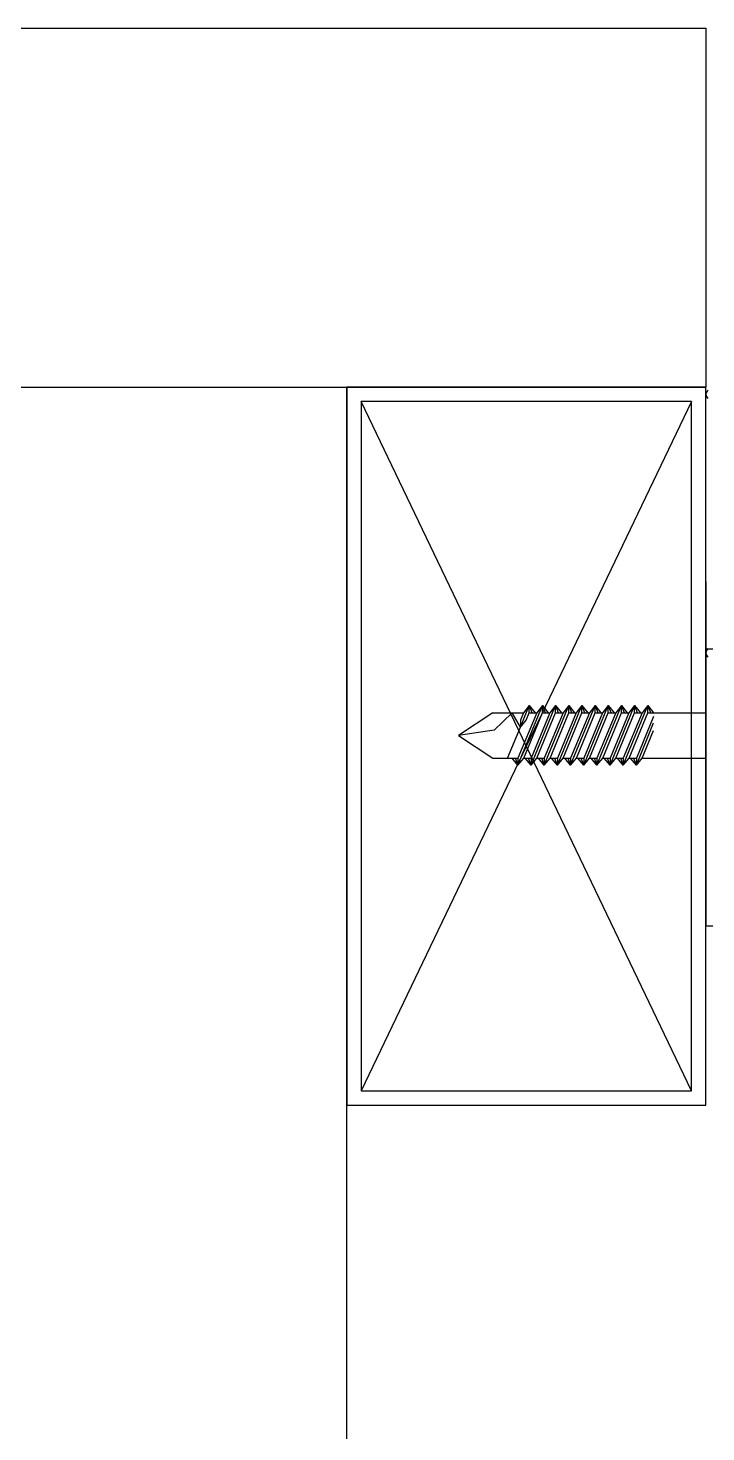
# Model space of a CAD drawing. Extents: x 152195838 to 160350639, y 364657247 to 370318102.
# Drawn here: x 157579702.6 to 157579797, y 365042136.4 to 365042331.9 of the extents above; entities that cross this region are included whole.
import ezdxf

# ---------------------------------------------------------------- set-up
doc = ezdxf.new("R2010")
doc.units = 0
doc.header["$MEASUREMENT"] = 0
for name, color, linetype in [('4A.TEC 벽체 3', 4, 'CONTINUOUS'), ('A-DOOR-DOCKSEAL', 4, 'CONTINUOUS'), ('A-STEEL', 7, 'CONTINUOUS'), ('A-STEEL-C', 1, 'CONTINUOUS')]:
    doc.layers.add(name, color=color, linetype=linetype)

# ---------------------------------------------------------------- blocks, each defined once
blk = doc.blocks.new('zw$BB1D')
at = {"layer": '4A.TEC 벽체 3', "linetype": 'Continuous'}
for p, q in [((2712, 326.9999995827675), (2712, 801.9999996721745)), ((2712, 326.9999995827675), (2712, 801.9999996721745)), ((2712, 802.0000000298023), (2762, 802)), ((2761.999999940395, 427.0000000596046), (2762, 801.9999996423721))]:
    blk.add_line(p, q, dxfattribs=at)
at = {"layer": '4A.TEC 벽체 3'}
for p, q in [((262, 752.0000000298023), (-412.9999999403954, 752)), ((3437, 752.0000000298023), (2762, 752))]:
    blk.add_line(p, q, dxfattribs=at)
at = {"layer": 'A-DOOR-DOCKSEAL', "color": 9, "ltscale": 0.2}
for p, q in [((2837, 802), (2837, 950.2008111476898)), ((2798.500000178814, 803.6000000238419), (2798.500000178814, 802)), ((2789.044257760048, 802), (2837, 802)), ((2807.350000023842, 793.9067910313606), (2807.350000023842, 802)), ((2813.650000035763, 793.1264653801918), (2813.650000035763, 802)), ((2814.650000035763, 790.4893651604652), (2806.350000023842, 793.9067910313606)), ((2814.650000035763, 790.4893651604652), (2806.350000023842, 793.9067910313606)), ((2814.650000035763, 792.3223651647568), (2808.745398700237, 794.7222447395325)), ((2814.650000035763, 788.6563651561737), (2806.350000023842, 792.0737910270691)), ((2814.650000035763, 788.6563651561737), (2806.350000023842, 792.0737910270691)), ((2807.350000023842, 792.0737910270691), (2807.350000023842, 793.1026908159256)), ((2813.650000035763, 791.2934653759003), (2813.650000035763, 792.3223651647568)), ((2814.650000035763, 786.8233651518822), (2806.350000023842, 790.2407910227776)), ((2814.650000035763, 786.8233651518822), (2806.350000023842, 790.2407910227776)), ((2807.350000023842, 790.2407910227776), (2807.350000023842, 791.2696908116341)), ((2813.650000035763, 789.4604653716087), (2813.650000035763, 790.4893651604652)), ((2814.650000035763, 784.9903651475906), (2806.350000023842, 788.407791018486)), ((2814.650000035763, 784.9903651475906), (2806.350000023842, 788.407791018486)), ((2807.350000023842, 788.407791018486), (2807.350000023842, 789.4366908669472)), ((2813.650000035763, 787.6274653673172), (2813.650000035763, 788.6563651561737)), ((2814.650000035763, 783.1573651432991), (2806.350000023842, 786.5747910737991)), ((2814.650000035763, 783.1573651432991), (2806.350000023842, 786.5747910737991)), ((2807.350000023842, 786.5747910737991), (2807.350000023842, 787.6036908626556)), ((2813.650000035763, 785.7944653630257), (2813.650000035763, 786.8233651518822)), ((2814.650000035763, 781.3243651390076), (2806.350000023842, 784.7417910695076)), ((2814.650000035763, 781.3243651390076), (2806.350000023842, 784.7417910695076)), ((2807.350000023842, 784.7417910695076), (2807.350000023842, 785.7706908583641)), ((2807.350000023842, 782.9087910652161), (2807.350000023842, 783.9376908540726)), ((2813.650000035763, 783.9614653587341), (2813.650000035763, 784.9903651475906)), ((2814.650000035763, 779.4913651943207), (2806.350000023842, 782.9087910652161)), ((2814.650000035763, 779.4913651943207), (2806.350000023842, 782.9087910652161)), ((2807.350000023842, 781.0757910609245), (2807.350000023842, 782.104690849781)), ((2813.650000035763, 782.1284653544426), (2813.650000035763, 783.1573651432991)), ((2814.650000035763, 777.6583651900291), (2806.350000023842, 781.0757910609245)), ((2814.650000035763, 777.6583651900291), (2806.350000023842, 781.0757910609245)), ((2807.350000023842, 779.242791056633), (2807.350000023842, 780.2716908454895)), ((2813.650000035763, 780.2954653501511), (2813.650000035763, 781.3243651390076)), ((2814.650000035763, 775.8253651857376), (2806.350000023842, 779.242791056633)), ((2814.650000035763, 775.8253651857376), (2806.350000023842, 779.242791056633)), ((2807.350000023842, 777.4097910523415), (2807.350000023842, 778.438690841198)), ((2813.650000035763, 778.4624653458595), (2813.650000035763, 779.4913651943207)), ((2809.35816603899, 776.1712146401405), (2806.350000023842, 777.4097910523415)), ((2809.35816603899, 776.1712146401405), (2806.350000023842, 777.4097910523415)), ((2807.350000023842, 772.3532447218895), (2807.350000023842, 776.6056908369064)), ((2813.650000035763, 776.6294654011726), (2813.650000035763, 777.6583651900291)), ((2813.650000035763, 772.3532447218895), (2813.650000035763, 775.8253651857376))]:
    blk.add_line(p, q, dxfattribs=at)
for points in [[(2807.350000023842, 794.3088411688805), (2806.350000023842, 793.9067910313606), (2807.350000023842, 794.7108912467957)], [(2807.864559173584, 794.7222447395325), (2813.650000035763, 792.3223651647568), (2814.650000035763, 792.3223651647568), (2813.650000035763, 793.1264653801918), (2809.803020715714, 794.7222447395325)], [(2807.350000023842, 792.4758411645889), (2806.350000023842, 792.0737910270691), (2807.350000023842, 792.8778912425041)], [(2813.650000035763, 791.9203150868416), (2814.650000035763, 792.3223651647568), (2813.650000035763, 791.5182649493217)], [(2807.350000023842, 790.6428411602974), (2806.350000023842, 790.2407910227776), (2807.350000023842, 791.0448912382126)], [(2813.650000035763, 790.08731508255), (2814.650000035763, 790.4893651604652), (2813.650000035763, 789.6852649450302)], [(2813.650000035763, 790.08731508255), (2814.650000035763, 790.4893651604652), (2813.650000035763, 789.6852649450302)], [(2807.350000023842, 788.8098411560059), (2806.350000023842, 788.407791018486), (2807.350000023842, 789.211891233921)], [(2813.650000035763, 788.2543150782585), (2814.650000035763, 788.6563651561737), (2813.650000035763, 787.8522649407387)], [(2813.650000035763, 788.2543150782585), (2814.650000035763, 788.6563651561737), (2813.650000035763, 787.8522649407387)], [(2807.350000023842, 786.9768411517143), (2806.350000023842, 786.5747910737991), (2807.350000023842, 787.3788912296295)], [(2813.650000035763, 786.421315073967), (2814.650000035763, 786.8233651518822), (2813.650000035763, 786.0192649364471)], [(2813.650000035763, 786.421315073967), (2814.650000035763, 786.8233651518822), (2813.650000035763, 786.0192649364471)], [(2807.350000023842, 785.1438411474228), (2806.350000023842, 784.7417910695076), (2807.350000023842, 785.545891225338)], [(2813.650000035763, 784.5883150696754), (2814.650000035763, 784.9903651475906), (2813.650000035763, 784.1862649917603)], [(2813.650000035763, 784.5883150696754), (2814.650000035763, 784.9903651475906), (2813.650000035763, 784.1862649917603)], [(2807.350000023842, 783.3108411431313), (2806.350000023842, 782.9087910652161), (2807.350000023842, 783.7128912806511)], [(2813.650000035763, 782.7553150653839), (2814.650000035763, 783.1573651432991), (2813.650000035763, 782.3532649874687)], [(2813.650000035763, 782.7553150653839), (2814.650000035763, 783.1573651432991), (2813.650000035763, 782.3532649874687)], [(2807.350000023842, 781.4778411388397), (2806.350000023842, 781.0757910609245), (2807.350000023842, 781.8798912763596)], [(2807.350000023842, 779.6448411345482), (2806.350000023842, 779.242791056633), (2807.350000023842, 780.046891272068)], [(2813.650000035763, 780.9223150610924), (2814.650000035763, 781.3243651390076), (2813.650000035763, 780.5202649831772)], [(2813.650000035763, 780.9223150610924), (2814.650000035763, 781.3243651390076), (2813.650000035763, 780.5202649831772)], [(2807.350000023842, 777.8118411302567), (2806.350000023842, 777.4097910523415), (2807.350000023842, 778.2138912677765)], [(2813.650000035763, 779.0893150568008), (2814.650000035763, 779.4913651943207), (2813.650000035763, 778.6872649788857)], [(2813.650000035763, 779.0893150568008), (2814.650000035763, 779.4913651943207), (2813.650000035763, 778.6872649788857)], [(2813.650000035763, 774.3944152593613), (2809.361697614193, 776.1989377140999), (2807.350000023842, 775.0275810360909), (2809.76806563139, 772.5265762209892), (2810.5, 767.5532447099686)], [(2813.650000035763, 777.2563150525093), (2814.650000035763, 777.6583651900291), (2813.650000035763, 776.8542649745941)], [(2813.650000035763, 777.2563150525093), (2814.650000035763, 777.6583651900291), (2813.650000035763, 776.8542649745941)], [(2813.650000035763, 775.4233150482178), (2814.650000035763, 775.8253651857376), (2813.650000035763, 775.0212649703026)], [(2813.650000035763, 775.4233150482178), (2814.650000035763, 775.8253651857376), (2813.650000035763, 775.0212649703026)], [(2807.350000023842, 772.3532447218895), (2810.5, 767.5532447099686), (2813.650000035763, 772.3532447218895)]]:
    blk.add_lwpolyline(points, dxfattribs=at)
for points in [[(2806.350000023842, 793.9067910313606), (2807.350000023842, 793.1026908159256), (2813.650000035763, 790.4893651604652), (2814.650000035763, 790.4893651604652), (2813.650000035763, 791.2934653759003), (2807.350000023842, 793.9067910313606)], [(2806.350000023842, 792.0737910270691), (2807.350000023842, 791.2696908116341), (2813.650000035763, 788.6563651561737), (2814.650000035763, 788.6563651561737), (2813.650000035763, 789.4604653716087), (2807.350000023842, 792.0737910270691)], [(2806.350000023842, 790.2407910227776), (2807.350000023842, 789.4366908669472), (2813.650000035763, 786.8233651518822), (2814.650000035763, 786.8233651518822), (2813.650000035763, 787.6274653673172), (2807.350000023842, 790.2407910227776)], [(2806.350000023842, 788.407791018486), (2807.350000023842, 787.6036908626556), (2813.650000035763, 784.9903651475906), (2814.650000035763, 784.9903651475906), (2813.650000035763, 785.7944653630257), (2807.350000023842, 788.407791018486)], [(2806.350000023842, 786.5747910737991), (2807.350000023842, 785.7706908583641), (2813.650000035763, 783.1573651432991), (2814.650000035763, 783.1573651432991), (2813.650000035763, 783.9614653587341), (2807.350000023842, 786.5747910737991)], [(2806.350000023842, 784.7417910695076), (2807.350000023842, 783.9376908540726), (2813.650000035763, 781.3243651390076), (2814.650000035763, 781.3243651390076), (2813.650000035763, 782.1284653544426), (2807.350000023842, 784.7417910695076)], [(2806.350000023842, 782.9087910652161), (2807.350000023842, 782.104690849781), (2813.650000035763, 779.4913651943207), (2814.650000035763, 779.4913651943207), (2813.650000035763, 780.2954653501511), (2807.350000023842, 782.9087910652161)], [(2806.350000023842, 781.0757910609245), (2807.350000023842, 780.2716908454895), (2813.650000035763, 777.6583651900291), (2814.650000035763, 777.6583651900291), (2813.650000035763, 778.4624653458595), (2807.350000023842, 781.0757910609245)], [(2806.350000023842, 779.242791056633), (2807.350000023842, 778.438690841198), (2813.650000035763, 775.8253651857376), (2814.650000035763, 775.8253651857376), (2813.650000035763, 776.6294654011726), (2807.350000023842, 779.242791056633)], [(2806.350000023842, 777.4097910523415), (2807.350000023842, 776.6056908369064), (2808.35816603899, 776.1712146401405), (2809.35816603899, 776.1712146401405), (2808.35816603899, 776.9753148555756), (2807.350000023842, 777.4097910523415)]]:
    blk.add_lwpolyline(points, close=True, dxfattribs=at)
for centre in [(2762.999010026455, 802.67082041502), (2799.000989973545, 802.67082041502)]:
    blk.add_arc(centre, 0.6708203932501406, 213.5583823668422, 326.4416176331578, dxfattribs=at)
at = {"layer": 'A-STEEL'}
for points in [[(2762, 802), (2762, 752), (2862, 752), (2862, 802)], [(2860, 800), (2764, 800), (2764, 754), (2860, 754)]]:
    blk.add_lwpolyline(points, close=True, dxfattribs=at)
at = {"layer": 'A-STEEL-C'}
for p, q in [((2860, 800), (2764, 754)), ((2764, 800), (2860, 754))]:
    blk.add_line(p, q, dxfattribs=at)
blk = doc.blocks.new('aq9q7q')
at = {"layer": '4A.TEC 벽체 3'}
for p in [(1975363.773665793, 826410.8338572367), (1978538.773665793, 826410.8338572367)]:
    blk.add_blockref('zw$BB1D', p, dxfattribs=at)

msp = doc.modelspace()

# ---------------------------------------------------------------- block references
at = {"layer": '4A.TEC 벽체 3', "linetype": 'ByBlock', "ltscale": 0.1, "rotation": 270}
msp.add_blockref('aq9q7q', (156752584.1707197, 367020407.6694844), dxfattribs=at)

doc.saveas('drawing.dxf')
